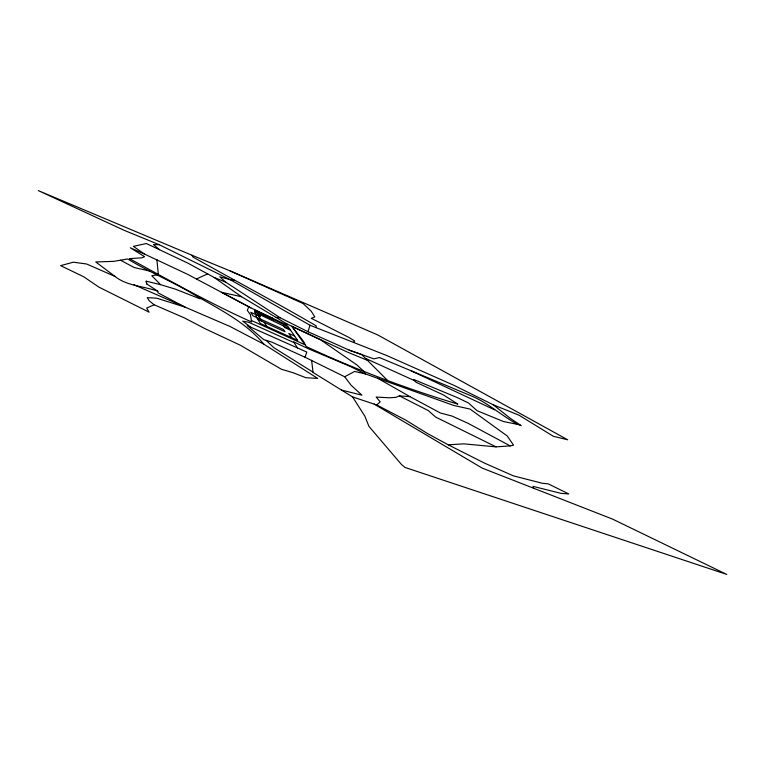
<?xml version="1.0" encoding="UTF-8"?>
<svg xmlns="http://www.w3.org/2000/svg" width="765" height="765" viewBox="0 0 765 765"><rect width="100%" height="100%" fill="white"/><g stroke="black" fill="none" stroke-linecap="round" stroke-linejoin="round"><path stroke-width="1.15" d="M316.127 327.659L316.251 325.89C275.601 302.213 234.014 280.114 192.962 257.04L192.015 255.252L38.25 190.581L124.035 230.265L159.187 244.695L230.399 279.77L310.007 325.249L386.373 355.381L454.123 385.436L493.415 404.876L519.167 415.28L553.344 436.27L567.716 439.808L377.795 334.974L229.749 270.753L192.015 255.252M144.566 254.114L130.289 247.774L144.547 256.667L141.907 257.824L129.505 258.637C169.734 280.592 209.744 303.294 251.628 321.969L250.413 314.664L247.305 310.37L248.778 306.755L187.741 274.396L144.566 254.114L133.368 246.349L146.392 243.528L187.817 263.103L214.2 277.485L241.549 296.734L287.248 324.13L287.076 325.135L248.74 306.841M493.415 404.876L510.475 418.503L521.108 425.57L517.714 424.422C502.356 416.179 489.495 404.13 473.621 396.892L379.402 357.532L373.836 358.861L349.117 350.102L307.97 331.704L310.007 325.249M305.034 357.255L306.813 352.082L247.248 325.613L263.657 339.593L271.69 342.031L305.034 357.255L344.68 376.763L351.068 385.206L361.922 395.17L341.439 390.035L313.086 372.488L311.604 360.277M353.392 342.338L354.731 341.018L348.859 337.413L311.269 318.297L314.817 316.93L311.221 311.212L303.055 303.495L229.749 270.753M341.439 390.035L352.579 396.92L376.724 404.953L380.195 401.816L376.151 397.045L389.213 397.8L395.859 397.37L399.359 395.859L410.011 396.672L440.411 413.014L452.077 416.074L468.084 423.322L510.15 445.89L513.564 445.201L507.243 436.002L470.093 409.093L453.559 405.393L365.594 373.98L354.635 371.417L344.68 376.763M196.414 278.995L207.707 273.87M154.157 304.786L146.651 308.066L149.127 312.177L98.838 287.095L83.729 276.777L60.617 265.646L73.344 262.194L86.627 264.002L115.027 276.442C126.98 286.12 143.791 286.072 157.829 291.236L157.925 292.794L185.245 307.195L230.093 326.502L263.915 344.221L317.733 378.436L305.761 377.68L293.377 372.823L281.396 369.237L240.258 345.187L205.527 328.931L184.25 317.829L154.157 304.786L149.347 300.884L147.215 297.633L156.739 298.187L185.245 307.195L133.856 284.704M263.915 344.221C244.016 320.325 215.233 307.31 189.204 291.733C169.008 280.21 147.521 271.068 127.679 258.962L113.698 261.372L95.749 261.955L115.027 276.442M157.083 274.865L151.814 275.735L160.602 284.685L175.156 289.065L200.124 298.866M376.724 404.953L405.632 420.042L427.673 433.65L448.261 444.819L463.839 443.853L496.064 446.865L510.15 445.89M159.187 244.695L153.459 244.599L159.512 249.667M234.243 280.153L230.399 279.77L219.756 276.739L225.627 282.094L280.153 317.762L307.97 331.704M276.136 317.322L280.153 317.762M517.714 424.422L503.408 421.505L476.987 410.662L468.457 402.954L457.202 397.551L413.875 379.555L416.064 382.29L443.614 395.017L457.833 404.121C405.986 388.563 355.285 369.352 306.21 346.535L303.476 341.353L291.867 326.311L347.09 351.957L367.688 360.43M241.549 296.734L221.372 292.259L250.777 307.817M149.567 271.001L134.152 267.521L120.497 260.196M157.829 291.236L146.737 283.939L146.191 281.176L160.602 284.685M349.117 350.102L361.692 354.558L387.272 380.167M214.2 277.485L225.627 282.094M257.815 319.407L285.02 331.733L283.509 329.514L260.521 319.091M294.659 336.103L288.807 333.444L291.704 337.671M365.804 358.536L414.926 380.836M255.673 314.358L260.502 316.557L259.039 314.272M290.537 330.184L284.762 327.563L283.71 326.033M260.664 319.311L252.947 315.821L250.767 312.292L258.407 315.763L261.898 321.252M251.379 320.468L304.958 344.776L291.867 326.311M494.544 409.82L411.197 370.843M294.133 342.644L248.577 322.218L242.725 321.137L250.461 327.047M287.248 324.13L320.879 339.976L357.073 365.077L364.723 372.249M255.061 312.378L289.591 328.845M365.594 373.98L350.054 366.359L309.299 349.165L293.617 341.812L297.48 347.941M496.064 446.865L435.61 417.049L428.276 410.576L399.359 395.859M448.261 444.819L484.455 463.093L513.506 475.897L542.414 483.289L548.151 483.815L568.797 493.96L560.965 493.358L532.956 486.339L533.626 488.233M374.181 404.102L482.266 468.142L612.507 519.091L726.75 574.419L404.962 467.425L401.491 464.518L368.95 426.382L364.867 416.208L352.579 396.92M377.585 378.197L410.011 396.672M313.048 372.173L273.717 347.616L266.21 340.368M264.164 322.285L266.794 326.397M146.191 281.176L146.737 283.939M156.902 259.584L158.326 274.568M297.623 340.349L260.377 323.49L256.638 317.523L254.506 310.561L287.975 326.521L297.623 340.349M272.856 318.393L254.888 310.217L255.759 311.594L273.793 319.789L272.856 318.393"/></g></svg>
